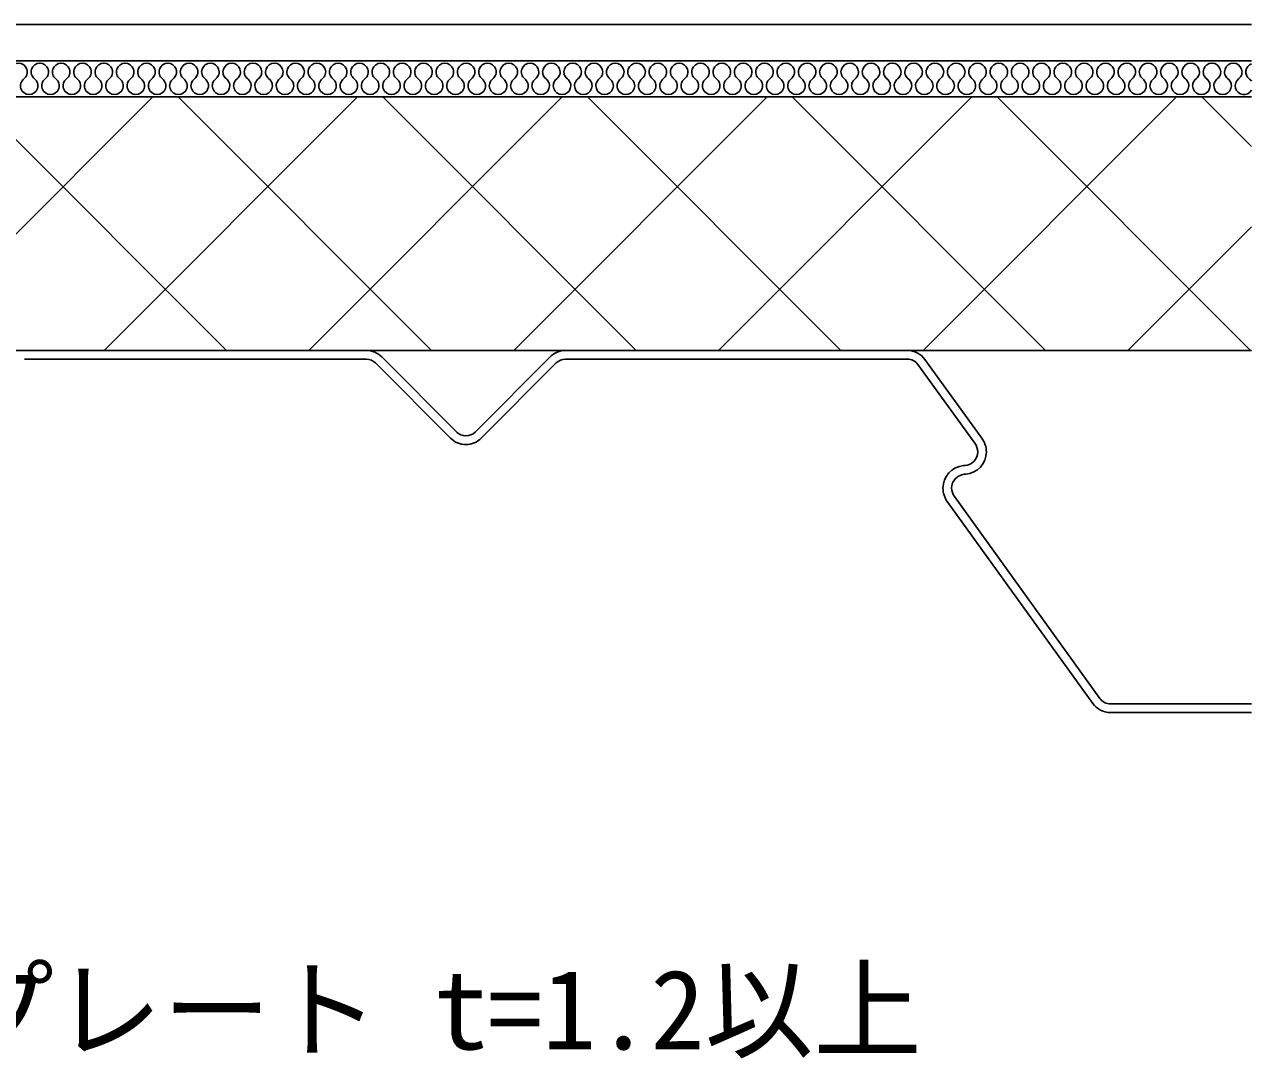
# Model space of a CAD drawing. Units: millimetres, scale not verified. Extents: x -665 to 665, y -465 to 450.
# Drawn here: x 239 to 408.5, y -162.7 to -20 of the extents above; entities that cross this region are included whole.
import ezdxf
from ezdxf.enums import TextEntityAlignment as Align

# ---------------------------------------------------------------- set-up
doc = ezdxf.new("R2010")
doc.units = ezdxf.units.MM
doc.header["$LTSCALE"] = 5
for name, color, linetype in [('0-1_線色１（水色）', 4, 'Continuous'), ('0-2_線色２（白）', 7, 'Continuous'), ('0-4_線色４（黄）', 2, 'Continuous'), ('0-5_金属', 7, 'Continuous'), ('0-A_文字', 7, 'Continuous'), ('0-D_断熱・ハッチ', 4, 'Continuous')]:
    doc.layers.add(name, color=color, linetype=linetype)
doc.styles.add('ＭＳ ゴシック', font='')
doc.styles.get('ＭＳ ゴシック').set_extended_font_data('MS Gothic')

msp = doc.modelspace()

# ---------------------------------------------------------------- linework, layer by layer
at = {"layer": '0-1_線色１（水色）'}
for centre, start, end in [((238.207, -26.519), 307.52351, 232.47649), ((241.151, -26.519), 307.52351, 232.47649), ((244.094, -26.519), 307.52351, 232.47649), ((247.038, -26.519), 307.52351, 232.47649), ((249.982, -26.519), 307.52351, 232.47649), ((252.926, -26.519), 307.52351, 232.47649), ((255.87, -26.519), 307.52351, 232.47649), ((258.814, -26.519), 307.52351, 232.47649), ((261.758, -26.519), 307.52351, 232.47649), ((264.702, -26.519), 307.52351, 232.47649), ((267.646, -26.519), 307.52351, 232.47649), ((270.59, -26.519), 307.52351, 232.47649), ((273.534, -26.519), 307.52351, 232.47649), ((276.478, -26.519), 307.52351, 232.47649), ((279.422, -26.519), 307.52351, 232.47649), ((282.365, -26.519), 307.52351, 232.47649), ((285.309, -26.519), 307.52351, 232.47649), ((288.253, -26.519), 307.52351, 232.47649), ((291.197, -26.519), 307.52351, 232.47649), ((294.141, -26.519), 307.52351, 232.47649), ((297.085, -26.519), 307.52351, 232.47649), ((300.029, -26.519), 307.52351, 232.47649), ((302.973, -26.519), 307.52351, 232.47649), ((305.917, -26.519), 307.52351, 232.47649), ((308.861, -26.519), 307.52351, 232.47649), ((311.805, -26.519), 307.52351, 232.47649), ((314.749, -26.519), 307.52351, 232.47649), ((317.692, -26.519), 307.52351, 232.47649), ((320.636, -26.519), 307.52351, 232.47649), ((323.58, -26.519), 307.52351, 232.47649), ((326.524, -26.519), 307.52351, 232.47649), ((329.468, -26.519), 307.52351, 232.47649), ((332.412, -26.519), 307.52351, 232.47649), ((335.356, -26.519), 307.52351, 232.47649), ((338.3, -26.519), 307.52351, 232.47649), ((341.244, -26.519), 307.52351, 232.47649), ((344.188, -26.519), 307.52351, 232.47649), ((347.132, -26.519), 307.52351, 232.47649), ((350.076, -26.519), 307.52351, 232.47649), ((353.02, -26.519), 307.52351, 232.47649), ((355.963, -26.519), 307.52351, 232.47649), ((358.907, -26.519), 307.52351, 232.47649), ((361.851, -26.519), 307.52351, 232.47649), ((364.795, -26.519), 307.52351, 232.47649), ((367.739, -26.519), 307.52351, 232.47649), ((370.683, -26.519), 307.52351, 232.47649), ((373.627, -26.519), 307.52351, 232.47649), ((376.571, -26.519), 307.52351, 232.47649), ((379.515, -26.519), 307.52351, 232.47649), ((382.459, -26.519), 307.52351, 232.47649), ((385.403, -26.519), 307.52351, 232.47649), ((388.347, -26.519), 307.52351, 232.47649), ((391.29, -26.519), 307.52351, 232.47649), ((394.234, -26.519), 307.52351, 232.47649), ((397.178, -26.519), 307.52351, 232.47649), ((400.122, -26.519), 307.52351, 232.47649), ((403.066, -26.519), 307.52351, 232.47649), ((406.01, -26.519), 307.52351, 232.47649), ((408.954, -26.519), 111.1711, 232.47649), ((239.679, -28.435), 127.52351, 52.47649), ((242.622, -28.435), 127.52351, 52.47649), ((245.566, -28.435), 127.52351, 52.47649), ((248.51, -28.435), 127.52351, 52.47649), ((251.454, -28.435), 127.52351, 52.47649), ((254.398, -28.435), 127.52351, 52.47649), ((257.342, -28.435), 127.52351, 52.47649), ((260.286, -28.435), 127.52351, 52.47649), ((263.23, -28.435), 127.52351, 52.47649), ((266.174, -28.435), 127.52351, 52.47649), ((269.118, -28.435), 127.52351, 52.47649), ((272.062, -28.435), 127.52351, 52.47649), ((275.006, -28.435), 127.52351, 52.47649), ((277.95, -28.435), 127.52351, 52.47649), ((280.893, -28.435), 127.52351, 52.47649), ((283.837, -28.435), 127.52351, 52.47649), ((286.781, -28.435), 127.52351, 52.47649), ((289.725, -28.435), 127.52351, 52.47649), ((292.669, -28.435), 127.52351, 52.47649), ((295.613, -28.435), 127.52351, 52.47649), ((298.557, -28.435), 127.52351, 52.47649), ((301.501, -28.435), 127.52351, 52.47649), ((304.445, -28.435), 127.52351, 52.47649), ((307.389, -28.435), 127.52351, 52.47649), ((310.333, -28.435), 127.52351, 52.47649), ((313.277, -28.435), 127.52351, 52.47649), ((316.221, -28.435), 127.52351, 52.47649), ((319.164, -28.435), 127.52351, 52.47649), ((322.108, -28.435), 127.52351, 52.47649), ((325.052, -28.435), 127.52351, 52.47649), ((327.996, -28.435), 127.52351, 52.47649), ((330.94, -28.435), 127.52351, 52.47649), ((333.884, -28.435), 127.52351, 52.47649), ((336.828, -28.435), 127.52351, 52.47649), ((339.772, -28.435), 127.52351, 52.47649), ((342.716, -28.435), 127.52351, 52.47649), ((345.66, -28.435), 127.52351, 52.47649), ((348.604, -28.435), 127.52351, 52.47649), ((351.548, -28.435), 127.52351, 52.47649), ((354.491, -28.435), 127.52351, 52.47649), ((357.435, -28.435), 127.52351, 52.47649), ((360.379, -28.435), 127.52351, 52.47649), ((363.323, -28.435), 127.52351, 52.47649), ((366.267, -28.435), 127.52351, 52.47649), ((369.211, -28.435), 127.52351, 52.47649), ((372.155, -28.435), 127.52351, 52.47649), ((375.099, -28.435), 127.52351, 52.47649), ((378.043, -28.435), 127.52351, 52.47649), ((380.987, -28.435), 127.52351, 52.47649), ((383.931, -28.435), 127.52351, 52.47649), ((386.875, -28.435), 127.52351, 52.47649), ((389.819, -28.435), 127.52351, 52.47649), ((392.762, -28.435), 127.52351, 52.47649), ((395.706, -28.435), 127.52351, 52.47649), ((398.65, -28.435), 127.52351, 52.47649), ((401.594, -28.435), 127.52351, 52.47649), ((404.538, -28.435), 127.52351, 52.47649), ((407.482, -28.435), 127.52351, 328.98357), ((407.482, -28.435), 31.01643, 52.47649)]:
    msp.add_arc(centre, 1.208, start, end, dxfattribs=at)
at = {"layer": '0-2_線色２（白）'}
for p, q in [((-408.518, -24.977), (408.518, -24.977)), ((-408.518, -29.977), (408.518, -29.977)), ((-408.518, -64.977), (408.518, -64.977))]:
    msp.add_line(p, q, dxfattribs=at)
at = {"layer": '0-4_線色４（黄）'}
msp.add_line((56.651, -19.977), (408.518, -19.977), dxfattribs=at)
at = {"layer": '0-5_金属'}
for p, q in [((239.031, -64.977), (286.255, -64.977)), ((298.725, -76.247), (288.38, -65.86)), ((311.621, -65.86), (301.276, -76.247)), ((313.747, -64.977), (360.97, -64.977)), ((239.031, -66.177), (286.255, -66.177)), ((297.875, -77.094), (287.53, -66.707)), ((312.472, -66.707), (302.126, -77.094)), ((313.747, -66.177), (360.97, -66.177)), ((362.427, -66.92), (370.319, -77.803)), ((363.399, -66.215), (371.291, -77.098)), ((368.753, -80.887), (368.952, -80.871)), ((368.849, -82.083), (369.048, -82.067)), ((386.602, -113.731), (366.504, -85.848)), ((387.576, -113.029), (367.478, -85.146)), ((389.036, -113.777), (408.518, -113.777)), ((389.066, -114.977), (408.518, -114.977))]:
    msp.add_line(p, q, dxfattribs=at)
for centre, radius, start, end in [((286.254, -67.977), 3, 44.8817, 89.99801), ((313.747, -67.977), 3, 89.99774, 135.11529), ((360.97, -67.977), 3, 35.94977, 89.99965), ((286.254, -67.977), 1.8, 44.88064, 89.99665), ((313.747, -67.977), 1.8, 89.99944, 135.1166), ((360.97, -67.977), 1.8, 35.94966, 89.99949), ((300, -74.977), 1.8, 224.57188, 315.1167), ((300, -74.977), 3, 224.88328, 315.1167), ((368.7, -78.977), 2, 0.00003, 35.94972), ((368.7, -78.977), 3.2, 0.00003, 35.94994), ((368.8, -78.977), 1.9, 274.57777, 359.99996), ((368.8, -78.977), 3.1, 274.58181, 359.99996), ((369, -83.977), 3.1, 94.57659, 179.9999), ((369, -83.977), 1.9, 94.58091, 179.9999), ((369.1, -83.977), 3.2, 180.00009, 215.78394), ((369.1, -83.977), 2, 180.00009, 216.07594), ((389.036, -111.977), 1.8, 215.78405, 270.00023), ((389.036, -111.977), 3, 215.78405, 270.00023)]:
    msp.add_arc(centre, radius, start, end, dxfattribs=at)
at = {"layer": '0-D_断熱・ハッチ'}
for p, q in [((221.75, -64.977), (256.75, -29.977)), ((231.951, -29.977), (266.951, -64.977)), ((250.034, -64.977), (285.034, -29.977)), ((260.235, -29.977), (295.235, -64.977)), ((278.318, -64.977), (313.318, -29.977)), ((288.519, -29.977), (323.519, -64.977)), ((306.603, -64.977), (341.603, -29.977)), ((316.803, -29.977), (351.803, -64.977)), ((334.887, -64.977), (369.887, -29.977)), ((345.088, -29.977), (380.088, -64.977)), ((363.171, -64.977), (398.171, -29.977)), ((373.372, -29.977), (408.372, -64.977)), ((401.656, -29.977), (408.518, -36.838)), ((391.455, -64.977), (408.518, -47.915))]:
    msp.add_line(p, q, dxfattribs=at)

# ---------------------------------------------------------------- texts
at = {"layer": '0-A_文字', "style": 'ＭＳ ゴシック'}
msp.add_text('耐火デッキプレート t=1.2以上', height=11, dxfattribs=at).set_placement((153.052, -164.795), align=Align.BOTTOM_LEFT)

doc.saveas('drawing.dxf')
